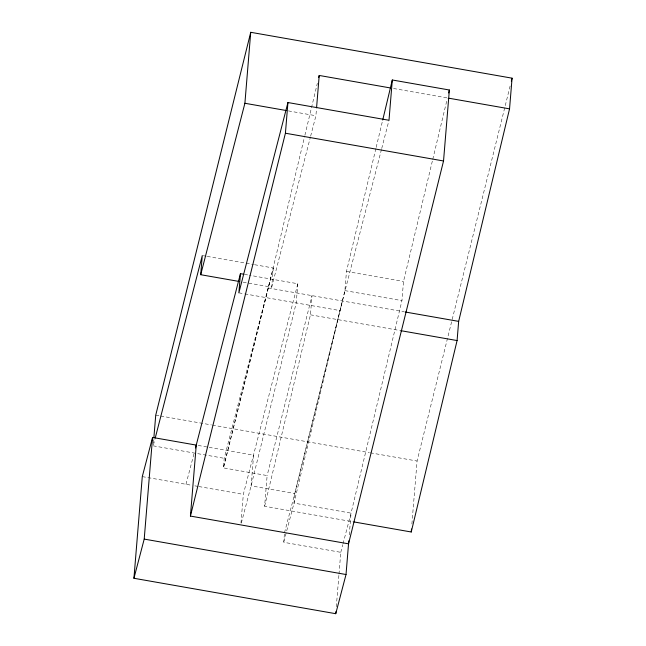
<?xml version="1.0" encoding="UTF-8"?>
<svg xmlns="http://www.w3.org/2000/svg" width="646" height="646" viewBox="0 0 646 646"><rect width="100%" height="100%" fill="white"/><g stroke="black" fill="none" stroke-linecap="round" stroke-linejoin="round"><path stroke-width="0.48" stroke-dasharray="3.23 2.42" d="M153.457 442.873L153.78 438.909M254.548 264.707L273.282 267.993L224.219 458.305L223.435 467.89L267.137 475.561L264.618 506.254L352.789 521.734M240.966 523.066L243.324 494.36L297.806 283.731L249.348 275.228M243.106 282.149L271.708 287.171L273.282 267.993M297.806 283.731L296.231 302.909L251.084 485.865L240.805 525.045M310.637 136.185L315.91 115.731L316.475 108.859M338.988 574.1L340.781 552.322L283.723 542.301L284.426 533.677M381.471 149.444L339.933 310.581L294.786 493.536L294.003 503.121L283.723 542.301M264.618 506.254L310.451 314.812L312.026 295.634L267.137 475.561M349.268 534.92L351.061 513.134L294.003 503.121L344.883 290.611L346.458 271.433L375.932 148.362M336.308 606.772L338.908 575.093M343.034 543.722L351.061 513.134L401.941 300.624L403.516 281.446L432.521 160.329M411.898 523.995L417.066 461.026L510.364 85.03M270.852 277.433L223.435 467.89L268.332 287.963L304.662 136.241M304.896 135.264L317.339 83.294M376.166 147.385L382.48 121.012M432.755 159.352L447.258 98.798M284.506 532.716L294.786 493.536L342.364 301.149M153.465 444.868L154.975 439.005M271.708 287.171L310.387 137.162M381.721 148.475L388.997 120.269M185.975 484.29L194.494 451.796M340.781 552.322L342.784 544.675M393.559 88.502L447.097 97.901M288.415 110.902L315.91 115.731M346.458 271.433L403.516 281.446M203.264 255.703L206.219 256.22M207.205 256.397L253.563 264.529M344.883 290.611L401.941 300.624M244.406 274.356L248.363 275.051M268.332 287.963L404.17 311.808M238.875 292.84L243.825 293.712M244.81 293.882L339.933 310.581M310.451 314.812L399.624 330.461M155.734 415.152L159.707 415.846M160.701 416.024L211.379 424.915M212.373 425.092L369.375 452.652M370.368 452.822L417.066 461.026M198.233 445.449L208.117 447.185M209.11 447.363L253.603 455.172L251.084 485.865L294.786 493.536M153.215 445.837L224.219 458.305M142.281 476.619L190.917 485.154M194.874 485.849L197.838 486.373M198.831 486.543L243.324 494.36"/><path stroke-width="0.97" d="M348.783 540.855L346.022 574.52L335.742 613.7L133.932 578.275L142.281 476.619L152.561 437.439L196.255 445.102L190.425 516.073L348.541 543.827L443.536 160.975L449.358 90.004L392.3 79.991L382.715 120.035M133.932 578.275L144.211 539.095L152.561 437.439M153.861 437.923L155.734 415.152L250.729 32.3L512.068 78.174L509.549 108.859L458.66 321.377L457.085 340.555L411.244 531.989L353.782 521.903M239.165 281.462L200.704 274.703L202.279 255.533L155.226 438.036M200.704 274.703L244.899 103.271L250.729 32.3M243.421 274.187L240.449 273.662L238.875 292.84L287.938 102.536L388.997 120.269L392.3 79.991M190.425 516.073L285.419 133.221L287.938 102.536M316.556 107.874L319.213 75.453L390.588 87.985M335.742 613.7L335.904 611.722M411.244 531.989L411.486 528.993M318.744 77.415L319.213 75.453M448.655 92.935L449.358 90.004M511.333 81.113L512.068 78.174M240.449 273.662L195.496 447.969M449.075 98.249L509.549 108.859M244.899 103.271L286.436 110.555M285.419 133.221L443.536 160.975M405.155 311.986L458.66 321.377M400.609 330.639L457.085 340.555M144.211 539.095L346.022 574.52"/></g></svg>
